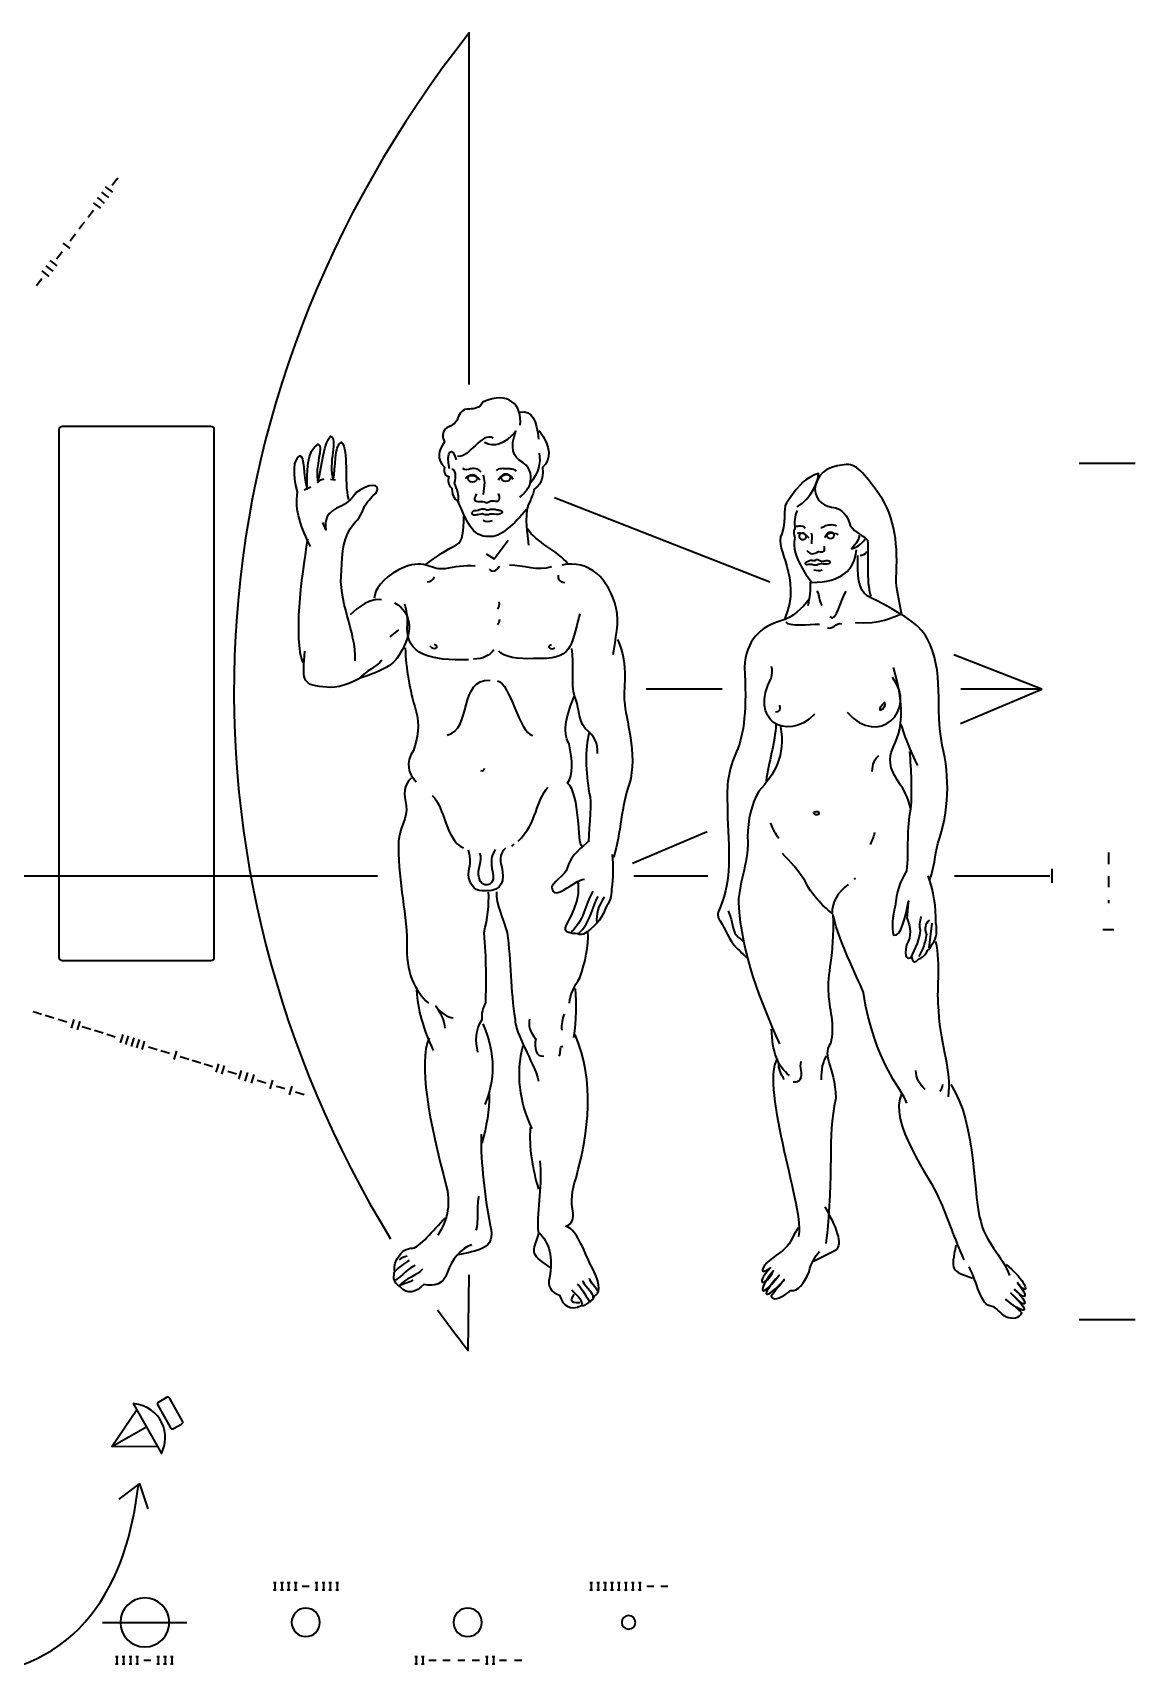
# Model space of a CAD drawing. Header units: inches. Extents: x -764 to 2449, y -1837 to 671.
# Drawn here: x 766 to 2449, y -1837 to 671 of the extents above; entities that cross this region are included whole.
import ezdxf

# ---------------------------------------------------------------- set-up
doc = ezdxf.new("R2010")
doc.units = ezdxf.units.IN
doc.header["$MEASUREMENT"] = 0
doc.layers.add('Layer 1', color=7, linetype='Continuous')

# ---------------------------------------------------------------- blocks, each defined once
blk = doc.blocks.new('block 3')
at = {"layer": 'Layer 1', "color": 7, "lineweight": 35}
for points in [[(955.9, -1488.6), (886.4, -1487.9), (923.7, -1432.2)], [(889.9, -1485.9), (938.3, -1458.6)]]:
    blk.add_lwpolyline(points, dxfattribs=at)
for points, knots in [([(918.8, -1422.3), (963.6, -1427.3), (976.9, -1470.6), (961.9, -1498.8), (961.9, -1498.8), (918.8, -1422.3), (918.8, -1422.3)], [0, 0, 0, 0, 1, 1, 1, 2, 2, 2, 2]), ([(957.8, -1420.1), (957.8, -1420.1), (970, -1413.2), (970, -1413.2), (971.7, -1412.2), (973.7, -1412.8), (974.7, -1414.5), (974.7, -1414.5), (994.2, -1449.1), (994.2, -1449.1), (995.1, -1450.7), (994.5, -1452.8), (992.9, -1453.7), (992.9, -1453.7), (980.7, -1460.6), (980.7, -1460.6), (979, -1461.6), (976.9, -1461), (976, -1459.4), (976, -1459.4), (956.5, -1424.7), (956.5, -1424.7), (955.5, -1423.1), (956.1, -1421), (957.8, -1420.1)], [0, 0, 0, 0, 1, 1, 1, 2, 2, 2, 3, 3, 3, 4, 4, 4, 5, 5, 5, 6, 6, 6, 7, 7, 7, 8, 8, 8, 8])]:
    blk.add_open_spline(points, degree=3, knots=knots, dxfattribs=at)
blk = doc.blocks.new('block 2')
at = {"layer": 'Layer 1', "color": 7, "lineweight": 35}
for points in [[(870.4, 428.3), (875.8, 424.2), (881.3, 420)], [(876.3, 436.2), (881.8, 432.1), (887.3, 428)], [(886.9, 438.9), (891.1, 444.4), (895.2, 449.8)], [(858, 411.9), (863.5, 407.8), (868.9, 403.7)], [(863.9, 419.7), (869.4, 415.6), (874.8, 411.5)], [(836.5, 372.1), (840.7, 377.6), (844.8, 383)], [(849.9, 389.9), (854.1, 395.3), (858.2, 400.8)], [(822.6, 353.6), (826.7, 359.1), (830.8, 364.5)], [(802, 326.4), (806.1, 331.8), (810.3, 337.3)], [(811.4, 350.2), (816.9, 346.1), (822.3, 341.9)], [(779.3, 307.7), (784.8, 303.5), (790.3, 299.4)], [(785.3, 315.6), (790.8, 311.4), (796.2, 307.3)], [(791.5, 323.8), (797, 319.7), (802.5, 315.6)], [(771.2, 285.5), (775.3, 291), (779.4, 296.4)], [(2363.5, 14.1), (2449.1, 14.1)], [(1180, -26.6), (1190, -22.2)], [(1220, -10.2), (1227.8, -11.3)], [(1891.1, -167.9), (1562.5, -38.8)], [(1458.2, -124.3), (1470.3, -132.2), (1491.6, -103.4)], [(1311.1, -251.4), (1324.5, -240.3)], [(2306.7, -331.3), (2172.4, -278.5)], [(1818.6, -331.3), (1702.3, -331.3)], [(2306.8, -331.4), (2182.4, -384.3)], [(2306.9, -331.3), (2182.9, -331.3)], [(1795.3, -548.9), (1681.6, -597.3)], [(1497.4, -570.7), (1500.8, -567.4)], [(2408.2, -580.8), (2408.2, -598.5)], [(93.9, -616.2), (1291.9, -616.2)], [(1683.3, -616.2), (1796.3, -616.2)], [(2019.9, -620.7), (2022.1, -619.6)], [(2173, -616.2), (2318.6, -616.2)], [(2321.9, -605.4), (2321.9, -627)], [(2408.2, -616.9), (2408.2, -633.8)], [(2408.2, -653.3), (2408.2, -658.1)], [(2408.2, -671.2), (2408.2, -671.4)], [(2134.5, -726.4), (2139.2, -688.5)], [(2416.7, -698.8), (2399.8, -698.8)], [(765.9, -823.4), (772.5, -825.4), (779, -827.4)], [(784.7, -829.2), (791.3, -831.2), (797.8, -833.2)], [(804.4, -835.3), (811, -837.3), (817.6, -839.3)], [(824.8, -848.7), (826.8, -842.1), (828.8, -835.5)], [(833.9, -851.4), (835.9, -844.9), (837.9, -838.3)], [(841.1, -846.5), (847.7, -848.5), (854.2, -850.5)], [(859.9, -852.2), (866.4, -854.2), (873, -856.2)], [(878.5, -858), (885.1, -860), (891.6, -862)], [(899.6, -871.6), (901.6, -865), (903.6, -858.5)], [(907.7, -874.1), (909.7, -867.5), (911.7, -860.9)], [(916.2, -876.7), (918.2, -870.1), (920.2, -863.5)], [(924.5, -879.2), (926.5, -872.6), (928.5, -866.1)], [(932.4, -881.6), (934.4, -875.1), (936.4, -868.5)], [(942.4, -877.6), (949, -879.5), (955.6, -881.6)], [(961, -883.2), (967.5, -885.2), (974.1, -887.2)], [(981.7, -896.7), (983.7, -890.2), (985.7, -883.6)], [(990.5, -892.3), (997.1, -894.3), (1003.7, -896.3)], [(1009, -897.9), (1015.6, -899.9), (1022.1, -901.9)], [(1027.1, -903.5), (1033.7, -905.5), (1040.2, -907.5)], [(1045.7, -916.3), (1047.7, -909.8), (1049.7, -903.2)], [(1054.5, -919), (1056.5, -912.5), (1058.5, -905.9)], [(1063.5, -914.7), (1070.1, -916.6), (1076.6, -918.6)], [(1080.3, -926.9), (1082.3, -920.4), (1084.3, -913.8)], [(1089.8, -929.9), (1091.8, -923.3), (1093.8, -916.7)], [(1099.5, -932.8), (1101.5, -926.3), (1103.5, -919.7)], [(1108.4, -928.4), (1114.9, -930.4), (1121.5, -932.4)], [(1128.1, -941.6), (1130.1, -935.1), (1132.1, -928.5)], [(1137.5, -937.3), (1144.1, -939.3), (1150.6, -941.3)], [(1157.5, -950.6), (1159.5, -944), (1161.5, -937.5)], [(1166.7, -946.3), (1173.3, -948.3), (1179.9, -950.3)], [(2363.5, -1294), (2449.1, -1294)], [(897.3, -1568.2), (928.4, -1545), (941.4, -1583.1)], [(1133.3, -1695.7), (1137.5, -1695.7)], [(1135.4, -1696), (1135.4, -1706.9)], [(1144.1, -1695.7), (1148.2, -1695.7)], [(1146.1, -1696), (1146.1, -1706.9)], [(1154.2, -1695.7), (1158.4, -1695.7)], [(1156.3, -1696), (1156.3, -1706.9)], [(1164.9, -1695.7), (1169.1, -1695.7)], [(1167, -1696), (1167, -1706.9)], [(1176.9, -1701.4), (1187.9, -1701.4)], [(1196.6, -1695.7), (1200.7, -1695.7)], [(1198.6, -1696), (1198.6, -1706.9)], [(1207.3, -1695.7), (1211.4, -1695.7)], [(1209.4, -1696), (1209.4, -1706.9)], [(1217.5, -1695.7), (1221.6, -1695.7)], [(1219.5, -1696), (1219.5, -1706.9)], [(1228.2, -1695.7), (1232.3, -1695.7)], [(1230.3, -1696), (1230.3, -1706.9)], [(1616.1, -1695.7), (1620.3, -1695.7)], [(1618.2, -1696), (1618.2, -1706.9)], [(1626.8, -1695.7), (1630.9, -1695.7)], [(1628.8, -1696), (1628.8, -1706.9)], [(1637.4, -1695.7), (1641.6, -1695.7)], [(1639.5, -1696), (1639.5, -1706.9)], [(1648.1, -1695.7), (1652.2, -1695.7)], [(1650.1, -1696), (1650.1, -1706.9)], [(1658.7, -1695.7), (1662.8, -1695.7)], [(1660.8, -1696), (1660.8, -1706.9)], [(1669.4, -1695.7), (1673.5, -1695.7)], [(1671.4, -1696), (1671.4, -1706.9)], [(1680, -1695.7), (1684.1, -1695.7)], [(1682.1, -1696), (1682.1, -1706.9)], [(1690.6, -1695.7), (1694.8, -1695.7)], [(1692.7, -1696), (1692.7, -1706.9)], [(1703.2, -1701.4), (1714.2, -1701.4)], [(1724.6, -1701.4), (1735.6, -1701.4)], [(1133.3, -1707), (1137.5, -1707)], [(1144.1, -1707), (1148.2, -1707)], [(1154.2, -1707), (1158.4, -1707)], [(1164.9, -1707), (1169.1, -1707)], [(1196.6, -1707), (1200.7, -1707)], [(1207.3, -1707), (1211.4, -1707)], [(1217.5, -1707), (1221.6, -1707)], [(1228.2, -1707), (1232.3, -1707)], [(1616.1, -1707), (1620.3, -1707)], [(1626.8, -1707), (1630.9, -1707)], [(1637.4, -1707), (1641.6, -1707)], [(1648.1, -1707), (1652.2, -1707)], [(1658.7, -1707), (1662.8, -1707)], [(1669.4, -1707), (1673.5, -1707)], [(1680, -1707), (1684.1, -1707)], [(1690.6, -1707), (1694.8, -1707)], [(872.1, -1756.6), (1001, -1756.6)], [(891.8, -1808.7), (895.9, -1808.7)], [(891.8, -1819.9), (895.9, -1819.9)], [(893.8, -1808.9), (893.8, -1819.9)], [(902.2, -1808.7), (906.3, -1808.7)], [(902.2, -1819.9), (906.3, -1819.9)], [(904.3, -1808.9), (904.3, -1819.9)], [(912.6, -1808.7), (916.7, -1808.7)], [(912.6, -1819.9), (916.7, -1819.9)], [(914.7, -1808.9), (914.7, -1819.9)], [(923, -1808.7), (927.2, -1808.7)], [(923, -1819.9), (927.2, -1819.9)], [(925.1, -1808.9), (925.1, -1819.9)], [(934.9, -1814.4), (945.9, -1814.4)], [(955, -1808.7), (959.1, -1808.7)], [(955, -1819.9), (959.1, -1819.9)], [(957.1, -1808.9), (957.1, -1819.9)], [(965.4, -1808.7), (969.6, -1808.7)], [(965.4, -1819.9), (969.6, -1819.9)], [(967.5, -1808.9), (967.5, -1819.9)], [(975.8, -1808.7), (980, -1808.7)], [(975.8, -1819.9), (980, -1819.9)], [(977.9, -1808.9), (977.9, -1819.9)], [(1348.9, -1808.7), (1353, -1808.7)], [(1348.9, -1819.9), (1353, -1819.9)], [(1350.9, -1808.9), (1350.9, -1819.9)], [(1359.3, -1808.7), (1363.4, -1808.7)], [(1359.3, -1819.9), (1363.4, -1819.9)], [(1361.3, -1808.9), (1361.3, -1819.9)], [(1370.6, -1814.4), (1381.5, -1814.4)], [(1392, -1814.4), (1403, -1814.4)], [(1414.6, -1814.4), (1425.6, -1814.4)], [(1436.6, -1814.4), (1447.6, -1814.4)], [(1456.7, -1808.7), (1460.9, -1808.7)], [(1456.7, -1819.9), (1460.9, -1819.9)], [(1458.8, -1808.9), (1458.8, -1819.9)], [(1467.1, -1808.7), (1471.3, -1808.7)], [(1467.1, -1819.9), (1471.3, -1819.9)], [(1469.2, -1808.9), (1469.2, -1819.9)], [(1478.1, -1814.4), (1489.1, -1814.4)], [(1501.3, -1814.4), (1512.3, -1814.4)]]:
    blk.add_lwpolyline(points, dxfattribs=at)
for points, knots in [([(1432, 134.2), (1432, 134.2), (1432, 671.4), (1432, 671.4), (986.1, 104.2), (966.1, -603.8), (1311.8, -1170.6)], [0, 0, 0, 0, 1, 1, 1, 2, 2, 2, 2]), ([(1510, 71.9), (1513.5, 103), (1491.4, 125.2), (1453.6, 107.6), (1446.9, 96.6), (1440.2, 97.7), (1432.4, 96.6), (1421.3, 97.8), (1418, 90), (1414.6, 83.4), (1412.4, 73.4), (1402.4, 71.2), (1395.7, 66.8), (1391.2, 60.2), (1390.1, 53.5), (1394.5, 46.8), (1384.5, 33.6), (1382.2, 20.3), (1394.3, 8), (1392.1, -2), (1396.5, -5.3), (1400.9, -6.5), (1398.7, -13.1), (1399.8, -18.7), (1405.3, -24.2), (1406.4, -37.6), (1410.8, -42), (1416.3, -45.4)], [0, 0, 0, 0, 1, 1, 1, 2, 2, 2, 3, 3, 3, 4, 4, 4, 5, 5, 5, 6, 6, 6, 7, 7, 7, 8, 8, 8, 9, 9, 9, 9]), ([(810.4, 70), (810.4, 70), (1037.7, 70), (1037.7, 70), (1040.5, 70), (1042.8, 67.7), (1042.8, 64.9), (1042.8, 64.9), (1042.8, -740.4), (1042.8, -740.4), (1042.8, -743.2), (1040.5, -745.4), (1037.7, -745.4), (1037.7, -745.4), (810.4, -745.4), (810.4, -745.4), (807.6, -745.4), (805.3, -743.2), (805.3, -740.4), (805.3, -740.4), (805.3, 64.9), (805.3, 64.9), (805.3, 67.7), (807.6, 70), (810.4, 70)], [0, 0, 0, 0, 1, 1, 1, 2, 2, 2, 3, 3, 3, 4, 4, 4, 5, 5, 5, 6, 6, 6, 7, 7, 7, 8, 8, 8, 8]), ([(1189.6, -113.3), (1176.4, -85.5), (1164.3, -57.7), (1170, -29.9), (1162.3, -2.2), (1163.5, 20), (1173.5, 25.5), (1181.3, 24.4), (1177.9, -3.3), (1184.4, -25.6), (1184.5, -1.1), (1183.6, 34.4), (1201.4, 43.2), (1210.2, 39.8), (1195.7, 11), (1201.1, -15.6), (1206.8, 13.2), (1211.4, 46.5), (1220.3, 55.3), (1232.5, 53.1), (1215.7, 13.2), (1224.4, -11.3), (1229, 7.6), (1224.6, 39.8), (1236.9, 46.4), (1249, 33), (1240, -12.5), (1247.6, -41.4)], [0, 0, 0, 0, 1, 1, 1, 2, 2, 2, 3, 3, 3, 4, 4, 4, 5, 5, 5, 6, 6, 6, 7, 7, 7, 8, 8, 8, 9, 9, 9, 9]), ([(1538.7, 29.6), (1542, 14.1), (1537.5, -1.5), (1525.2, -17), (1526.4, -7), (1528.6, 4.1), (1514.2, 15.3), (1497.6, 23.1), (1494.4, 38.7), (1503.3, 63), (1485.5, 42), (1469.9, 37.7), (1455.5, 45.5)], [0, 0, 0, 0, 1, 1, 1, 2, 2, 2, 3, 3, 3, 4, 4, 4, 4]), ([(1538.9, 64), (1557.6, 38.4), (1557.5, 20.6), (1544.2, 7.4), (1546.3, -12.6), (1539.6, -20.3), (1530.7, -25.9), (1530.7, -31.4), (1527.3, -38.1), (1525.1, -43.6), (1515, -59.1), (1520.5, -85.8), (1522.6, -111.3)], [0, 0, 0, 0, 1, 1, 1, 2, 2, 2, 3, 3, 3, 4, 4, 4, 4]), ([(1519.5, -56.9), (1501.6, -77.9), (1478.2, -101.1), (1462.7, -97.7), (1436.1, -99.8), (1427.3, -72.1), (1415.2, -44.3), (1417.5, -34.3), (1413.1, -25.4), (1409.8, -16.5), (1412, -6.5), (1412.1, 5.7), (1405.4, 4.6)], [0, 0, 0, 0, 1, 1, 1, 2, 2, 2, 3, 3, 3, 4, 4, 4, 4]), ([(1421.8, 6.5), (1425.1, 3), (1430.1, 4.8), (1434, 5.8), (1438.3, 6.9), (1445.7, 7.1), (1449.6, 1)], [0, 0, 0, 0, 1, 1, 1, 2, 2, 2, 2]), ([(1504.4, 1.9), (1501.2, 4.2), (1498.3, 4.8), (1495.6, 5.1), (1493.5, 5.3), (1490.8, 5.5), (1488, 5.5), (1485.7, 5.4), (1484.9, 5.9), (1480.9, 5.7), (1478.1, 5.6), (1474.5, 4.3), (1473.2, 2.7)], [0, 0, 0, 0, 1, 1, 1, 2, 2, 2, 3, 3, 3, 4, 4, 4, 4]), ([(2092.8, -217.7), (2089.6, -197.6), (2082, -173.1), (2084.4, -153), (2086.9, -105.1), (2080.6, -60.5), (2054.2, -27.9), (2037.7, -5.5), (2022.4, 16.9), (2004.6, 11.4), (1974.6, 9.4), (1963.4, -5), (1959.9, -25), (1962, -46.2), (1974.1, -51.9), (1991.9, -54.2), (2008.5, -61), (2010.6, -71.1), (2013.9, -81.1), (2022.7, -93.5), (2032.6, -94.7), (2040.3, -103.6), (2042.4, -130.4), (2037.7, -163.8), (2045.3, -189.5)], [0, 0, 0, 0, 1, 1, 1, 2, 2, 2, 3, 3, 3, 4, 4, 4, 5, 5, 5, 6, 6, 6, 7, 7, 7, 8, 8, 8, 8]), ([(1257.7, -287.8), (1260.1, -242.3), (1230.4, -195.6), (1237.2, -150.1), (1237.3, -122.3), (1240.7, -96.8), (1255.2, -79.1), (1264.2, -70.3), (1269.7, -60.3), (1272, -51.4), (1278.7, -42.6), (1284.3, -36), (1289.8, -31.5), (1298.8, -14.9), (1277.7, -17.1), (1258.8, -31.4), (1255.4, -38.1), (1247.6, -44.7), (1237.6, -51.3), (1213.1, -60.1), (1210.9, -73.4), (1213, -87.8), (1211.9, -83.4), (1209.7, -80), (1208.6, -76.7)], [0, 0, 0, 0, 1, 1, 1, 2, 2, 2, 3, 3, 3, 4, 4, 4, 5, 5, 5, 6, 6, 6, 7, 7, 7, 8, 8, 8, 8]), ([(1444.3, -9.1), (1444.3, -12.1), (1441.1, -14.5), (1437.1, -14.5), (1433.1, -14.5), (1429.9, -12.1), (1429.9, -9.1), (1429.9, -9.1), (1429.9, -9.1), (1429.9, -9.1), (1429.9, -6.1), (1433.1, -3.7), (1437.1, -3.7), (1441, -3.7), (1444.3, -6.1), (1444.3, -9.1), (1444.3, -9.1), (1444.3, -9.1), (1444.3, -9.1)], [0, 0, 0, 0, 1, 1, 1, 2, 2, 2, 3, 3, 3, 4, 4, 4, 5, 5, 5, 6, 6, 6, 6]), ([(1453.7, -33.7), (1454.4, -27.5), (1456, -21.4), (1455.7, -15.3), (1455.4, -10.9), (1454.3, -7.4), (1453.7, -4.1)], [0, 0, 0, 0, 1, 1, 1, 2, 2, 2, 2]), ([(1495.4, -7.9), (1495.4, -10.9), (1492.1, -13.3), (1488, -13.3), (1483.9, -13.3), (1480.6, -10.9), (1480.6, -7.9), (1480.6, -7.9), (1480.6, -7.9), (1480.6, -7.9), (1480.6, -4.9), (1483.9, -2.5), (1488, -2.5), (1492.1, -2.5), (1495.4, -4.9), (1495.4, -7.9), (1495.4, -7.9), (1495.4, -7.9), (1495.4, -7.9)], [0, 0, 0, 0, 1, 1, 1, 2, 2, 2, 3, 3, 3, 4, 4, 4, 5, 5, 5, 6, 6, 6, 6]), ([(1933.1, -52.7), (1955.4, -38.3), (1965.5, -13.9), (1965.6, -1.6), (1948.9, -7.1), (1935.5, -17), (1919.8, -42.5), (1908.6, -52.5), (1918.5, -67.1), (1909.4, -93.7), (1897, -119.3), (1941.1, -158.6), (1914, -223.1)], [0, 0, 0, 0, 1, 1, 1, 2, 2, 2, 3, 3, 3, 4, 4, 4, 4]), ([(1476.1, -32), (1478.8, -36.9), (1479.7, -45.6), (1472.6, -44.4), (1469.3, -43.9), (1465.8, -43.4), (1464, -44.5), (1461.1, -46.4), (1458.5, -47.2), (1455.4, -45.7), (1452.4, -44.4), (1449.3, -44.7), (1445.3, -44.8), (1439, -45.1), (1440, -39.4), (1443.5, -32.7)], [0, 0, 0, 0, 1, 1, 1, 2, 2, 2, 3, 3, 3, 4, 4, 4, 5, 5, 5, 5]), ([(1366, -140.6), (1381.6, -128.5), (1397.2, -118.5), (1412.7, -110.8), (1422.7, -105.3), (1423.9, -88.7), (1424, -67.6)], [0, 0, 0, 0, 1, 1, 1, 2, 2, 2, 2]), ([(1476.4, -64.2), (1485.2, -62.1), (1483.5, -58.1), (1476.9, -57.6), (1475.6, -57.5), (1473.2, -56.7), (1471.6, -56.4), (1469.4, -56.1), (1466.4, -55.9), (1464.2, -56.4), (1462.2, -56.9), (1459.6, -58.1), (1456.7, -56.4), (1454.1, -55), (1449.9, -55.7), (1447.9, -56.8), (1445.6, -58), (1439.3, -58.4), (1439.3, -58.4), (1435.2, -61.2), (1435.8, -63.4), (1438.9, -65.4), (1438.9, -65.4), (1443.2, -64.8), (1445.1, -64.6), (1447.9, -64.2), (1451.9, -62.7), (1454.3, -64.1), (1456.8, -65.6), (1461.3, -65), (1464, -64), (1467.8, -62.8), (1473.2, -65), (1476.4, -64.2), (1476.4, -64.2), (1476.4, -64.2), (1476.4, -64.2)], [0, 0, 0, 0, 1, 1, 1, 2, 2, 2, 3, 3, 3, 4, 4, 4, 5, 5, 5, 6, 6, 6, 7, 7, 7, 8, 8, 8, 9, 9, 9, 10, 10, 10, 11, 11, 11, 12, 12, 12, 12]), ([(1933, -58.3), (1928.5, -66.8), (1928.5, -77.2), (1929.5, -85.8), (1926.1, -90), (1928.3, -95.4), (1929.4, -99.6), (1925.9, -116.7), (1931.4, -128.5), (1938, -141.3), (1943.4, -152), (1948.9, -160.6), (1955.5, -168.1), (2001, -167.4), (2020, -149.4), (2023.6, -118.5)], [0, 0, 0, 0, 1, 1, 1, 2, 2, 2, 3, 3, 3, 4, 4, 4, 5, 5, 5, 5]), ([(1945.1, -85.5), (1943.2, -82.6), (1940, -82.3), (1937, -82.1), (1935.2, -82.2), (1933.4, -83.2), (1930.8, -81.8)], [0, 0, 0, 0, 1, 1, 1, 2, 2, 2, 2]), ([(1946.8, -98.8), (1946.2, -101.4), (1943.3, -102.9), (1940.3, -102.3), (1937.3, -101.6), (1935.3, -99), (1935.8, -96.4), (1935.8, -96.4), (1935.8, -96.4), (1935.8, -96.4), (1936.4, -93.8), (1939.3, -92.2), (1942.3, -92.9), (1945.3, -93.5), (1947.3, -96.2), (1946.8, -98.7), (1946.8, -98.8), (1946.8, -98.8), (1946.8, -98.8)], [0, 0, 0, 0, 1, 1, 1, 2, 2, 2, 3, 3, 3, 4, 4, 4, 5, 5, 5, 6, 6, 6, 6]), ([(1993, -82.2), (1990.9, -79.9), (1986.2, -80.2), (1983.3, -80.4), (1979.7, -80.8), (1976.5, -81), (1974.3, -82.6), (1972.2, -83.8), (1970.4, -84.8), (1969, -84.5)], [0, 0, 0, 0, 1, 1, 1, 2, 2, 2, 3, 3, 3, 3]), ([(1989.5, -96.1), (1989.5, -98.7), (1987, -100.9), (1983.9, -100.9), (1980.8, -100.9), (1978.3, -98.7), (1978.3, -96.1), (1978.3, -96.1), (1978.3, -96.1), (1978.3, -96.1), (1978.3, -93.4), (1980.8, -91.3), (1983.9, -91.2), (1987, -91.2), (1989.5, -93.4), (1989.5, -96), (1989.5, -96), (1989.5, -96), (1989.5, -96.1)], [0, 0, 0, 0, 1, 1, 1, 2, 2, 2, 3, 3, 3, 4, 4, 4, 5, 5, 5, 6, 6, 6, 6]), ([(2027.1, -95.7), (2029.3, -101.3), (2022.5, -109.1), (2015.8, -116.8), (2023.6, -114.7), (2031.4, -110.3), (2037, -101.4)], [0, 0, 0, 0, 1, 1, 1, 2, 2, 2, 2]), ([(1947.6, -119.3), (1952.5, -125.8), (1958.9, -125.4), (1965.3, -120.7), (1973.9, -123.3), (1975.9, -119.5), (1974.5, -112.7)], [0, 0, 0, 0, 1, 1, 1, 2, 2, 2, 2]), ([(1441.4, -143.1), (1424.8, -142), (1409.3, -144.1), (1394.8, -147.4), (1370.4, -149.5), (1364.9, -129.5), (1324.9, -148.2), (1298.2, -163.6), (1288.1, -178), (1287, -192.5)], [0, 0, 0, 0, 1, 1, 1, 2, 2, 2, 3, 3, 3, 3]), ([(1651.8, -278.3), (1655.2, -255), (1662, -228.4), (1656.5, -207.3), (1645.6, -162.8), (1615.7, -132.8), (1573.5, -141.5)], [0, 0, 0, 0, 1, 1, 1, 2, 2, 2, 2]), ([(1980.7, -139.6), (1983.6, -138.6), (1983.8, -136.4), (1981.4, -135.1), (1979.6, -134.1), (1977.4, -134.5), (1975.3, -135.1), (1973.4, -135.6), (1969.9, -136.1), (1968.7, -135.2), (1965.8, -133), (1963.2, -132.6), (1960.9, -133.9), (1959.5, -134.7), (1957.1, -134.8), (1955.6, -134.3), (1952.2, -133.2), (1951, -135.3), (1947.2, -136.8), (1944.1, -138), (1945.6, -142.5), (1950.4, -140.9), (1952.6, -140.2), (1955.1, -140.7), (1956.9, -141.1), (1959, -141.6), (1961.2, -142.1), (1963.2, -141.5), (1965.7, -140.8), (1968.9, -139.4), (1970.5, -139.9), (1973.4, -140.7), (1977.8, -140.6), (1980.7, -139.6)], [0, 0, 0, 0, 1, 1, 1, 2, 2, 2, 3, 3, 3, 4, 4, 4, 5, 5, 5, 6, 6, 6, 7, 7, 7, 8, 8, 8, 9, 9, 9, 10, 10, 10, 11, 11, 11, 11]), ([(2135.3, -621.6), (2143.2, -603.8), (2142.2, -586), (2147.9, -567.1), (2164.9, -517), (2166.4, -466.9), (2154.6, -416.6), (2142.8, -361.9), (2158.7, -303), (2131.4, -253.7), (2120.4, -230.2), (2081.7, -209.9), (2039.7, -188.4), (2026.5, -179.3), (2024.4, -157), (2025.7, -126.9)], [0, 0, 0, 0, 1, 1, 1, 2, 2, 2, 3, 3, 3, 4, 4, 4, 5, 5, 5, 5]), ([(1318, -199.2), (1346.8, -216), (1345.6, -246), (1326.6, -275.9), (1316.5, -298), (1289.8, -305.7), (1265.4, -314.5), (1240.9, -327.7), (1224.3, -329.8), (1208.7, -327.6), (1175.4, -325.2), (1177.7, -314.1), (1181.2, -273.1)], [0, 0, 0, 0, 1, 1, 1, 2, 2, 2, 3, 3, 3, 4, 4, 4, 4]), ([(1952, -193.3), (1939.7, -208.8), (1926.3, -221), (1909.6, -226.4), (1876.2, -235.1), (1855, -257.2), (1852.4, -297.3), (1856.4, -358.7), (1851.7, -401), (1840.4, -426.5), (1828, -453.2), (1824.4, -479.9), (1826.5, -506.7), (1826.1, -561.3), (1836.7, -619.4), (1814.2, -667.1), (1810.8, -673.8), (1810.8, -679.4), (1815.2, -685), (1823.9, -698.4), (1828.3, -714.1), (1840.4, -726.4), (1845.9, -730.9), (1850.3, -736.5), (1855.8, -741)], [0, 0, 0, 0, 1, 1, 1, 2, 2, 2, 3, 3, 3, 4, 4, 4, 5, 5, 5, 6, 6, 6, 7, 7, 7, 8, 8, 8, 8]), ([(1430.9, -286.3), (1375.4, -287.2), (1333.2, -281.4), (1337.9, -230.4), (1337.9, -218.2), (1336.8, -211.5), (1333.6, -201.5)], [0, 0, 0, 0, 1, 1, 1, 2, 2, 2, 2]), ([(1601, -215.9), (1586.3, -268), (1591.8, -285.8), (1529.7, -284.5), (1508.6, -285.5), (1483.1, -282.1), (1477.5, -273.2)], [0, 0, 0, 0, 1, 1, 1, 2, 2, 2, 2]), ([(1334.4, -268.1), (1335.4, -300.3), (1340.8, -331.4), (1350.6, -363.6), (1357.2, -385.9), (1352.7, -405.8), (1347.1, -424.7), (1333.7, -443.5), (1339.2, -460.3), (1351.3, -472.6)], [0, 0, 0, 0, 1, 1, 1, 2, 2, 2, 3, 3, 3, 3]), ([(1627.9, -429.2), (1629, -414.7), (1623.5, -402.5), (1609.1, -391.3), (1597, -374.6), (1600.4, -355.8), (1592.7, -341.3), (1587.2, -325.8), (1592.9, -292.5), (1588.6, -269.2)], [0, 0, 0, 0, 1, 1, 1, 2, 2, 2, 3, 3, 3, 3]), ([(1658.5, -255), (1677.2, -295.1), (1666, -335), (1669.2, -350.5), (1670.3, -373.8), (1690, -430.5), (1676.5, -476), (1664.2, -509.2), (1664, -550.3), (1652.7, -588)], [0, 0, 0, 0, 1, 1, 1, 2, 2, 2, 3, 3, 3, 3]), ([(1959.6, -369.5), (1914.8, -413.7), (1859.6, -376.5), (1893.4, -314.3), (1894.5, -308.8), (1895.7, -302.1), (1893.5, -296.5)], [0, 0, 0, 0, 1, 1, 1, 2, 2, 2, 2]), ([(2106.1, -513.2), (2099.7, -479.8), (2075.4, -464), (2075.6, -443.9), (2070.2, -412.7), (2111.4, -405.2), (2080, -297.9)], [0, 0, 0, 0, 1, 1, 1, 2, 2, 2, 2]), ([(1604, -571.1), (1597.3, -567.8), (1602.1, -491.2), (1582.2, -474.5), (1591.1, -462.3), (1590.1, -440.1), (1584.6, -414.5), (1573.6, -395.6), (1581.5, -369), (1592.7, -341.3)], [0, 0, 0, 0, 1, 1, 1, 2, 2, 2, 3, 3, 3, 3]), ([(2059.5, -363.5), (2066.2, -361.3), (2067.3, -356.9), (2066.3, -351.3), (2061.8, -354.6), (2058.4, -361.3), (2059.5, -363.5)], [0, 0, 0, 0, 1, 1, 1, 2, 2, 2, 2]), ([(1615.8, -395.8), (1607.9, -424.6), (1610, -456.8), (1615.4, -490.1), (1619.8, -501.3), (1615.2, -537.9), (1614, -564.5)], [0, 0, 0, 0, 1, 1, 1, 2, 2, 2, 2]), ([(1907.3, -388), (1915.8, -432.7), (1897.8, -461.5), (1874.3, -487), (1863.1, -507), (1857.4, -530.3), (1857.2, -557.1), (1860.3, -590.6), (1844.5, -623.9), (1843.1, -657.3), (1848.1, -737.6), (1876.4, -806.9), (1905.9, -872.9)], [0, 0, 0, 0, 1, 1, 1, 2, 2, 2, 3, 3, 3, 4, 4, 4, 4]), ([(2104.5, -426.3), (2106.6, -455.3), (2108.6, -485.4), (2106.1, -514.4), (2099.2, -543.3), (2103.4, -576.8), (2099.9, -609.1), (2089.8, -624.6), (2084.1, -642.4), (2082.8, -662.5), (2078.3, -679.1), (2077, -694.7), (2080.3, -707), (2092.5, -708.2), (2097.1, -682.6), (2102.9, -654.8), (2101.7, -663.7), (2101.6, -672.6), (2100.4, -680.4), (2105.9, -695), (2108, -708.3), (2100.1, -721.7), (2095.5, -742.8), (2101.1, -744), (2107.8, -740.7), (2109.9, -750.7), (2113.3, -748.5), (2118.9, -743), (2122.2, -741.9), (2126.6, -740.8), (2132.3, -729.7), (2134.5, -728.6), (2136.7, -726.4), (2139, -720.8), (2146.8, -710.9), (2146.9, -699.7), (2144.8, -688.6), (2145, -664), (2141.8, -640.6), (2133.1, -616)], [0, 0, 0, 0, 1, 1, 1, 2, 2, 2, 3, 3, 3, 4, 4, 4, 5, 5, 5, 6, 6, 6, 7, 7, 7, 8, 8, 8, 9, 9, 9, 10, 10, 10, 11, 11, 11, 12, 12, 12, 13, 13, 13, 13]), ([(1343.6, -467), (1331.3, -478.1), (1332.4, -491.2), (1335.6, -509), (1338.9, -526.8), (1324.4, -545.6), (1324.3, -563.3), (1321.9, -615.5), (1336.1, -666.6), (1337, -718.8), (1334.6, -763.2), (1348.9, -791), (1369.9, -811)], [0, 0, 0, 0, 1, 1, 1, 2, 2, 2, 3, 3, 3, 4, 4, 4, 4]), ([(1958.5, -518.8), (1958.4, -523.3), (1964, -524.4), (1966.2, -522.2), (1967.3, -517.8), (1961.8, -516.6), (1958.5, -518.8)], [0, 0, 0, 0, 1, 1, 1, 2, 2, 2, 2]), ([(1487.4, -574), (1480.7, -580.6), (1477.4, -589.5), (1481.8, -602.8), (1486.1, -622.8), (1482.7, -639.4), (1458.3, -639.3), (1440.5, -640.4), (1435, -632.6), (1431.7, -619.3), (1428.5, -601.5), (1438.5, -603.7), (1430.8, -577.1)], [0, 0, 0, 0, 1, 1, 1, 2, 2, 2, 3, 3, 3, 4, 4, 4, 4]), ([(1471.9, -576.1), (1462.9, -589.4), (1466.2, -600.5), (1468.4, -615), (1471.6, -633.8), (1449.4, -634.9), (1447.3, -619.3), (1442.9, -606), (1454, -592.7), (1448.5, -581.6)], [0, 0, 0, 0, 1, 1, 1, 2, 2, 2, 3, 3, 3, 3]), ([(1615.1, -562.3), (1605.1, -572.2), (1587.3, -584.4), (1581.6, -604.3), (1579.4, -615.4), (1557.1, -627.5), (1558.2, -634.2), (1561.4, -657.5), (1590.4, -623.2), (1608.2, -621.1)], [0, 0, 0, 0, 1, 1, 1, 2, 2, 2, 3, 3, 3, 3]), ([(1650.5, -583.5), (1651.6, -601.3), (1652.6, -619), (1649.2, -636.8), (1650.3, -647.9), (1645.8, -656.8), (1640.2, -665.6), (1633.5, -685.6), (1621.2, -695.5), (1606.7, -705.4), (1602.3, -706.5), (1597.9, -705.4), (1594.5, -704.3), (1591.2, -704.3), (1587.9, -704.2), (1585.7, -703.1), (1577.9, -702), (1577.9, -697.5), (1580.2, -692), (1596.9, -663.2), (1601.5, -642.1), (1598.2, -625.5)], [0, 0, 0, 0, 1, 1, 1, 2, 2, 2, 3, 3, 3, 4, 4, 4, 5, 5, 5, 6, 6, 6, 7, 7, 7, 7]), ([(2010.9, -629.6), (1994.2, -641.7), (1986.3, -656.2), (1986.2, -674), (1970.7, -660.5), (1955.3, -645.9), (1944.4, -623.5), (1934.5, -607.8), (1922.4, -594.4), (1910.3, -582)], [0, 0, 0, 0, 1, 1, 1, 2, 2, 2, 3, 3, 3, 3]), ([(1445.1, -885.7), (1441.8, -869), (1440.8, -851.3), (1451.9, -835.8), (1450.9, -826.9), (1453.1, -818), (1457.6, -810.3), (1457.7, -777), (1459, -743.7), (1454.7, -702.6), (1460.3, -681.5), (1462.6, -661.6), (1461.6, -640.5)], [0, 0, 0, 0, 1, 1, 1, 2, 2, 2, 3, 3, 3, 4, 4, 4, 4]), ([(1473.6, -640.7), (1472.4, -659.5), (1484.4, -681.8), (1489.8, -702.9), (1496.2, -746.3), (1494.7, -791.8), (1502.2, -835.1), (1502, -858.4), (1529.5, -897.5), (1538.1, -929.7)], [0, 0, 0, 0, 1, 1, 1, 2, 2, 2, 3, 3, 3, 3]), ([(1827.5, -669.5), (1833, -680.7), (1832.9, -692.9), (1838.3, -705.2), (1841.6, -709.7), (1844.9, -710.8), (1849.3, -715.3)], [0, 0, 0, 0, 1, 1, 1, 2, 2, 2, 2]), ([(1987.3, -675.1), (1990.1, -740.9), (1977.7, -764.2), (1980.8, -797.7), (1980.7, -813.3), (1991.6, -846.8), (1983.6, -872.4), (1970.1, -894.6), (1990, -903.7), (1991.9, -956.1), (1978.1, -1020.6), (1989.9, -1063.1), (1976.9, -1177.8)], [0, 0, 0, 0, 1, 1, 1, 2, 2, 2, 3, 3, 3, 4, 4, 4, 4]), ([(1585.2, -810.8), (1586.4, -797.5), (1592, -785.3), (1600.9, -772), (1609.9, -747.6), (1614.4, -724.3), (1613.4, -701)], [0, 0, 0, 0, 1, 1, 1, 2, 2, 2, 2]), ([(2100.6, -963.6), (2090.8, -937.9), (2051.1, -901.9), (2034.1, -794.7), (2030.9, -783.6), (1996.9, -717.5), (1988.4, -678.5)], [0, 0, 0, 0, 1, 1, 1, 2, 2, 2, 2]), ([(2106.7, -741.8), (2113.4, -727.3), (2121.3, -710.7), (2121.4, -699.5), (2119.2, -692.8), (2120.4, -686.1), (2122.7, -678.4)], [0, 0, 0, 0, 1, 1, 1, 2, 2, 2, 2]), ([(2134.8, -684), (2128.1, -689.5), (2127, -696.2), (2130.2, -706.3), (2129, -717.4), (2124.5, -728.5), (2118.9, -739.6)], [0, 0, 0, 0, 1, 1, 1, 2, 2, 2, 2]), ([(2163.9, -954), (2169.8, -910.6), (2152.2, -882.6), (2149.3, -822.4), (2145.1, -793.3), (2153.2, -752.2), (2144.6, -716.4)], [0, 0, 0, 0, 1, 1, 1, 2, 2, 2, 2]), ([(1395.3, -848.9), (1394.2, -837.8), (1389.8, -826.6), (1381, -815.5), (1389.8, -826.6), (1398.7, -832.2), (1407.6, -833.4)], [0, 0, 0, 0, 1, 1, 1, 2, 2, 2, 2]), ([(1524.1, -835), (1521.8, -843.8), (1525.1, -856), (1534, -865), (1530.6, -879.4), (1533.8, -892.7), (1546.1, -891.7)], [0, 0, 0, 0, 1, 1, 1, 2, 2, 2, 2]), ([(1370.8, -864.3), (1354, -902), (1370.3, -989.7), (1397.6, -1091.9), (1404.2, -1121.9), (1397.4, -1145.2), (1384, -1165.1)], [0, 0, 0, 0, 1, 1, 1, 2, 2, 2, 2]), ([(1539.9, -1051.5), (1544.2, -1085.9), (1535.1, -1123.6), (1537.2, -1160.2), (1554.9, -1175.8), (1560.3, -1199.2), (1554.7, -1230.2), (1551.3, -1243.5), (1556.8, -1252.4), (1570.1, -1256.9), (1575.6, -1274.7), (1586.6, -1280.3), (1603.3, -1272.6), (1607.8, -1273.7), (1612.2, -1271.5), (1615.6, -1266), (1618.9, -1266), (1621.1, -1262.7), (1623.4, -1258.2), (1626.7, -1256), (1630, -1253.8), (1630.1, -1246.1), (1629, -1231.6), (1622.4, -1219.4), (1615.8, -1207.2), (1603.7, -1179.4), (1593.8, -1154.9), (1579.4, -1151.5), (1586.1, -1149.3), (1591.6, -1144.9), (1590.6, -1131.6), (1587.3, -1113.8), (1588.5, -1096), (1595.2, -1078.3), (1614.4, -1005.1), (1624.7, -931.9), (1593.9, -858.5)], [0, 0, 0, 0, 1, 1, 1, 2, 2, 2, 3, 3, 3, 4, 4, 4, 5, 5, 5, 6, 6, 6, 7, 7, 7, 8, 8, 8, 9, 9, 9, 10, 10, 10, 11, 11, 11, 12, 12, 12, 12]), ([(1926.6, -931.1), (1937.6, -932.3), (1941, -924.5), (1938.9, -913.3), (1937.8, -908.8), (1937.8, -904.4), (1939, -899.9)], [0, 0, 0, 0, 1, 1, 1, 2, 2, 2, 2]), ([(2092.9, -947.9), (2070.4, -993.4), (2136.4, -1076.4), (2149.4, -1108.9), (2162.5, -1137.9), (2173.4, -1171.5), (2187.6, -1202.8)], [0, 0, 0, 0, 1, 1, 1, 2, 2, 2, 2]), ([(2167.4, -935.1), (2208, -994.5), (2201.6, -1114.8), (2213.6, -1143.9), (2216.7, -1170.7), (2247.6, -1198.8), (2257.3, -1226.7)], [0, 0, 0, 0, 1, 1, 1, 2, 2, 2, 2]), ([(1450.1, -1011.1), (1449.9, -1057.7), (1455.3, -1103.3), (1464, -1149.9), (1474.9, -1188.8), (1441.6, -1188.7), (1415, -1195.2)], [0, 0, 0, 0, 1, 1, 1, 2, 2, 2, 2]), ([(1975.1, -1122), (1997, -1160.1), (2002.4, -1182.4), (1990.1, -1189), (1980.1, -1194.5), (1969, -1200), (1957.8, -1205.5)], [0, 0, 0, 0, 1, 1, 1, 2, 2, 2, 2]), ([(1436.1, -1179.8), (1418.3, -1186.4), (1406.1, -1200.7), (1398.2, -1222.9), (1392.6, -1240.6), (1379.2, -1243.9), (1362.6, -1240.5), (1350.3, -1252.7), (1338.1, -1257.1), (1326, -1243.7), (1321.5, -1241.5), (1318.2, -1237), (1317.1, -1231.5), (1317.2, -1227), (1317.2, -1223.7), (1318.3, -1220.4), (1317.2, -1213.7), (1318.3, -1207), (1322.8, -1200.4), (1328.4, -1189.3), (1336.2, -1184.9), (1346.2, -1185), (1355.1, -1183.9), (1377.4, -1158.5), (1395.2, -1138.5)], [0, 0, 0, 0, 1, 1, 1, 2, 2, 2, 3, 3, 3, 4, 4, 4, 5, 5, 5, 6, 6, 6, 7, 7, 7, 8, 8, 8, 8]), ([(1934.9, -1154.1), (1928.2, -1159.6), (1923.6, -1178.5), (1914.7, -1185.1), (1904.6, -1195.1), (1884.6, -1205), (1881.2, -1215), (1875.5, -1225), (1886.7, -1218.4), (1892.3, -1215.1), (1865.4, -1243.8), (1885.4, -1244), (1896.7, -1219.6), (1876.5, -1241.7), (1869.6, -1271.7), (1905.5, -1226.3), (1873.1, -1260.6), (1884.1, -1266.3), (1913.2, -1233.1), (1909.8, -1238.6), (1896.4, -1253), (1893, -1258.5), (1898.5, -1267.5), (1910.8, -1258.7), (1923.1, -1249.9), (1934.2, -1251.1), (1943.1, -1240), (1951, -1221.1), (1954.5, -1207.7), (1960.1, -1197.7), (1966.8, -1190)], [0, 0, 0, 0, 1, 1, 1, 2, 2, 2, 3, 3, 3, 4, 4, 4, 5, 5, 5, 6, 6, 6, 7, 7, 7, 8, 8, 8, 9, 9, 9, 10, 10, 10, 10]), ([(1360.5, -1217.2), (1352.7, -1227.2), (1334.9, -1230.4), (1324.9, -1242.6), (1331.5, -1238.2), (1343.8, -1237.1), (1346, -1232.7)], [0, 0, 0, 0, 1, 1, 1, 2, 2, 2, 2]), ([(1383.8, -1279.1), (1398.8, -1300.1), (1414.4, -1320.8), (1430.5, -1341.3), (1430.5, -1341.3), (1432, -1225.5), (1432, -1225.5)], [0, 0, 0, 0, 1, 1, 1, 2, 2, 2, 2]), ([(2251.9, -1209.9), (2264, -1220.1), (2271.8, -1227.9), (2278.3, -1238), (2283.8, -1245.9), (2283.8, -1255.9), (2269.5, -1237.9), (2287.1, -1260.4), (2283.7, -1267), (2265, -1247.9), (2288.1, -1269.3), (2284.7, -1282.6), (2259.4, -1253.5), (2289.1, -1281.6), (2285.7, -1290.5), (2251.5, -1263.4), (2261.5, -1271.3), (2271.4, -1279.2), (2275.8, -1283.7), (2271.3, -1293.7), (2262.4, -1293.6), (2252.4, -1290.2), (2243.6, -1285.7), (2237, -1273.4), (2227, -1273.3), (2211.5, -1268.7), (2205.2, -1227.4), (2195.3, -1214)], [0, 0, 0, 0, 1, 1, 1, 2, 2, 2, 3, 3, 3, 4, 4, 4, 5, 5, 5, 6, 6, 6, 7, 7, 7, 8, 8, 8, 9, 9, 9, 9]), ([(242.9, -1778.5), (288.5, -1820.1), (354.7, -1835), (398.7, -1835), (398.7, -1835), (611, -1836.1), (611, -1836.1), (626.5, -1836.1), (637.4, -1836.3), (650.6, -1837.2), (840.1, -1837.2), (910.5, -1691.7), (926.9, -1546.7)], [0, 0, 0, 0, 1, 1, 1, 2, 2, 2, 3, 3, 3, 4, 4, 4, 4]), ([(974.1, -1756.6), (974.1, -1777.3), (957.4, -1794.1), (936.7, -1794.1), (916, -1794.1), (899.3, -1777.3), (899.3, -1756.6), (899.3, -1756.6), (899.3, -1756.6), (899.3, -1756.6), (899.3, -1735.9), (916, -1719.2), (936.7, -1719.2), (957.4, -1719.2), (974.1, -1735.9), (974.1, -1756.6), (974.1, -1756.6), (974.1, -1756.6), (974.1, -1756.6)], [0, 0, 0, 0, 1, 1, 1, 2, 2, 2, 3, 3, 3, 4, 4, 4, 5, 5, 5, 6, 6, 6, 6]), ([(1204.1, -1756.6), (1204.1, -1768.6), (1194.4, -1778.3), (1182.5, -1778.3), (1170.5, -1778.3), (1160.8, -1768.6), (1160.8, -1756.6), (1160.8, -1756.6), (1160.8, -1756.6), (1160.8, -1756.6), (1160.8, -1744.7), (1170.5, -1735), (1182.4, -1734.9), (1194.4, -1734.9), (1204.1, -1744.6), (1204.1, -1756.6), (1204.1, -1756.6), (1204.1, -1756.6), (1204.1, -1756.6)], [0, 0, 0, 0, 1, 1, 1, 2, 2, 2, 3, 3, 3, 4, 4, 4, 5, 5, 5, 6, 6, 6, 6]), ([(1451.4, -1756.6), (1451.4, -1768.6), (1441.7, -1778.3), (1429.7, -1778.3), (1417.7, -1778.3), (1408, -1768.6), (1408, -1756.6), (1408, -1756.6), (1408, -1756.6), (1408, -1756.6), (1408, -1744.7), (1417.7, -1735), (1429.7, -1734.9), (1441.7, -1734.9), (1451.4, -1744.6), (1451.4, -1756.6), (1451.4, -1756.6), (1451.4, -1756.6), (1451.4, -1756.6)], [0, 0, 0, 0, 1, 1, 1, 2, 2, 2, 3, 3, 3, 4, 4, 4, 5, 5, 5, 6, 6, 6, 6]), ([(1685.8, -1756.6), (1685.8, -1762.3), (1681.2, -1767), (1675.5, -1767), (1669.7, -1767), (1665.1, -1762.4), (1665.1, -1756.6), (1665.1, -1756.6), (1665.1, -1756.6), (1665.1, -1756.6), (1665.1, -1750.9), (1669.7, -1746.2), (1675.4, -1746.2), (1681.2, -1746.2), (1685.8, -1750.9), (1685.8, -1756.6), (1685.8, -1756.6), (1685.8, -1756.6), (1685.8, -1756.6)], [0, 0, 0, 0, 1, 1, 1, 2, 2, 2, 3, 3, 3, 4, 4, 4, 5, 5, 5, 6, 6, 6, 6])]:
    blk.add_open_spline(points, degree=3, knots=knots, dxfattribs=at)
for points in [[(1510.1, 91.9), (1527.9, 96.2), (1535.6, 78.5), (1537.7, 50.7)], [(1468.9, 52.1), (1451.2, 63.3), (1432.1, 21.2), (1414.4, 24.6)], [(1402.1, 5.7), (1395.5, 30.2), (1406.6, 43.6), (1412.1, 19)], [(1476.6, -11.5), (1479.6, -4), (1492.6, 1.6), (1498.6, -10.1)], [(1210, -10.1), (1205.6, -12.3), (1202.2, -11.2), (1201.1, -15.6)], [(1448.1, -11.7), (1443.1, -3.5), (1431.2, -3.2), (1426.1, -9.1)], [(1509.6, -38), (1517.4, -31.4), (1524.1, -22.5), (1525.2, -17)], [(1453.5, -73.2), (1457.5, -75.6), (1462.6, -75.6), (1467.4, -73.5)], [(1582.4, -139.3), (1568.1, -120.4), (1532.6, -105.8), (1521.6, -86.9)], [(1951, -100.5), (1945.3, -92.1), (1939.8, -92.7), (1932.9, -93.2)], [(1954.2, -92.4), (1956, -97.9), (1955, -103.5), (1954.8, -109)], [(1975.7, -99.3), (1976, -92.3), (1987.6, -90.4), (1995.3, -94.8)], [(1185.2, -102.1), (1175, -163.1), (1163.5, -253), (1177.8, -290.8)], [(2039.1, -121.5), (2035.7, -125.9), (2032.4, -127), (2029.1, -127)], [(1462.5, -147.7), (1468, -153.2), (1473.6, -151), (1478.1, -143.3)], [(1493.6, -141.1), (1514.7, -141.2), (1536.9, -151.3), (1558, -143.6)], [(1958.6, -148.6), (1961.8, -150.1), (1967, -150.4), (1970.9, -148.7)], [(1368.1, -167.3), (1372.5, -167.3), (1377, -164), (1379.2, -159.5)], [(1567.9, -157), (1566.8, -162.5), (1570.1, -167), (1577.9, -168.1)], [(1949.7, -203.3), (1952, -191), (1954.3, -180.4), (1953.3, -167)], [(1298.1, -194.7), (1282.5, -191.3), (1262.5, -205.7), (1250.2, -217.8)], [(1475.6, -208.8), (1477.8, -206.6), (1478.9, -203.2), (1477.9, -197.7)], [(1963.2, -181.1), (1967.6, -187.8), (1965.3, -195.6), (1970.8, -203.4)], [(1982.9, -220.3), (1991.7, -232.6), (2000.9, -190.3), (2007.6, -181.4)], [(1475.5, -232.1), (1476.6, -231), (1478.8, -227.6), (1478.9, -224.3)], [(2021.6, -229.5), (2059.4, -232), (2079.4, -221), (2090.6, -216.6)], [(1967.2, -232.4), (1950.6, -232.3), (1919.5, -236.5), (1916.2, -228.7)], [(1979.4, -237), (1986, -241.5), (1993.9, -228.1), (2000.5, -231.5)], [(1372.1, -265), (1377.7, -272.7), (1388.8, -267.2), (1378.8, -262.8)], [(1469.8, -270.9), (1463.1, -279.8), (1453.1, -285.3), (1438.6, -285.2)], [(1557.5, -263.5), (1548.6, -265.7), (1557.5, -272.4), (1563, -268)], [(1298.8, -286.9), (1292.1, -295.7), (1274.3, -303.4), (1264.3, -314.5)], [(1398.2, -401.6), (1437.1, -391.7), (1415.2, -315.1), (1464, -317.5)], [(1475.1, -318.6), (1495.1, -322.1), (1508.1, -397.6), (1529.2, -402.1)], [(2009.5, -366.5), (2056.9, -421.5), (2117.2, -362.8), (2078.7, -313.5)], [(1899.7, -365.7), (1906.3, -365.7), (1908.6, -362.4), (1906.4, -355.7)], [(1900.6, -384.6), (1899.3, -412.5), (1889.1, -443.6), (1885.6, -471.5)], [(2091.5, -384.9), (2093.7, -393.9), (2105.6, -427.4), (2116.6, -447.6)], [(2047.7, -457.1), (2047.8, -445.9), (2051.2, -437), (2057.9, -432.6)], [(1449.1, -455.2), (1453.5, -456.4), (1454.5, -455.3), (1455.6, -451.9)], [(1375.7, -493.4), (1395.6, -512.3), (1395.4, -561.2), (1423.1, -573.5)], [(1506.7, -563.1), (1535.6, -536.6), (1534.3, -499.8), (1552.2, -481)], [(1891.7, -535.1), (1895, -544), (1899.4, -551.8), (1904.9, -558.6)], [(2044.7, -568.5), (2048, -561.9), (2050.3, -556.3), (2051.5, -549.6)], [(1621.4, -640), (1610.3, -653.3), (1610.2, -681), (1587.9, -702)], [(1599, -704.3), (1617.9, -687.7), (1621.4, -657.8), (1629.2, -647.8)], [(1638.1, -649), (1629.1, -662.2), (1625.7, -675.5), (1626.8, -687.8)], [(1377.4, -883.2), (1363.1, -850.9), (1353.2, -819.8), (1352.2, -791)], [(1591.7, -863), (1596.2, -836.4), (1596.3, -811.9), (1594.2, -788.6)], [(1574, -851.8), (1572.9, -842.9), (1575.1, -835.2), (1577.4, -827.4)], [(1453, -842.4), (1472.8, -889.1), (1471.5, -929.1), (1455.9, -965.6)], [(1921.1, -921), (1903.4, -908.6), (1894.7, -884), (1893.8, -850.6)], [(1513.9, -876), (1502.7, -918.1), (1508, -960.3), (1527.8, -1002.6)], [(1569.4, -891.7), (1572.7, -885.1), (1569.4, -877.3), (1575, -876.2)], [(1902.4, -895.2), (1875.4, -940.7), (1946.2, -1131.9), (1934.8, -1167.4)], [(1913.3, -927.6), (1907.8, -918.7), (1904.5, -910.8), (1904.6, -900.8)], [(1969.9, -928), (1970, -911.3), (1972.3, -900.2), (1977.9, -891.3)], [(2128.5, -942.6), (2118.6, -933.6), (2114.2, -924.7), (2114.3, -913.5)], [(1462.6, -950.1), (1462.5, -974.6), (1459, -999), (1451.2, -1024.5)], [(2150.7, -945), (2152.9, -942.8), (2155.1, -939.5), (2155.2, -935)], [(1525.4, -1000.7), (1522.9, -1030.6), (1528.2, -1062.9), (1538, -1095.1)], [(1442.9, -1157.6), (1447.3, -1148.7), (1443, -1111), (1447.5, -1105.5)], [(1555.8, -1214.7), (1521.5, -1191.2), (1530.4, -1192.4), (1538.3, -1162.4)], [(1340.6, -1203.8), (1332.8, -1208.2), (1325, -1213.7), (1318.3, -1220.4)], [(1337.3, -1197.1), (1332.8, -1198.2), (1328.4, -1200.4), (1325, -1202.6)], [(2175.5, -1180.4), (2167.5, -1219.3), (2167.5, -1219.3), (2200.7, -1230.7)], [(1349.4, -1211.6), (1338.3, -1216), (1330.5, -1227.1), (1319.3, -1233.7)], [(1589, -1248.7), (1595.6, -1256.5), (1603.3, -1262.1), (1604.4, -1271)], [(1596.8, -1239.8), (1606.8, -1247.7), (1610, -1261), (1617.7, -1267.7)], [(1605.8, -1234.4), (1604.6, -1239.9), (1622.3, -1251.1), (1621.1, -1261.1)], [(1627.8, -1250.1), (1625.7, -1244.5), (1616.8, -1237.8), (1615.8, -1231.1)], [(1601.1, -1268.7), (1584.4, -1269.7), (1587.8, -1263.1), (1592.3, -1255.3)]]:
    blk.add_open_spline(points, degree=3, dxfattribs=at)
at = {"layer": 'Layer 1'}
blk.add_blockref('block 3', (0, 0), dxfattribs=at)

msp = doc.modelspace()

# ---------------------------------------------------------------- block references
at = {"layer": 'Layer 1'}
msp.add_blockref('block 2', (0, 0), dxfattribs=at)

doc.saveas('drawing.dxf')
